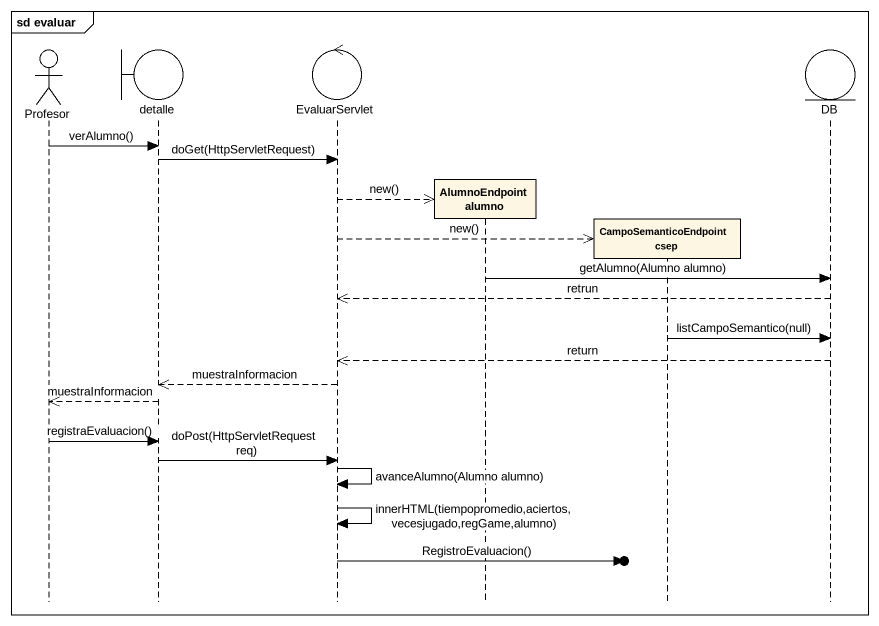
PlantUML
@startuml
mainframe sd evaluar
hide footbox
actor Profesor
boundary detalle
control EvaluarServlet
participant "AlumnoEndpoint alumno" as AlumnoEndpoint_alumno
participant "CampoSemanticoEndpoint csep" as CampoSemanticoEndpoint_csep
entity DB

Profesor -> detalle : verAlumno()
detalle -> EvaluarServlet : doGet(HttpServletRequest)
EvaluarServlet -->> AlumnoEndpoint_alumno ** : new()
EvaluarServlet -->> CampoSemanticoEndpoint_csep ** : new()
AlumnoEndpoint_alumno -> DB : getAlumno(Alumno alumno)
DB -->> EvaluarServlet : retrun
CampoSemanticoEndpoint_csep -> DB : listCampoSemantico(null)
DB -->> EvaluarServlet : return
EvaluarServlet -->> detalle : muestraInformacion
detalle -->> Profesor : muestraInformacion
Profesor -> detalle : registraEvaluacion()
detalle -> EvaluarServlet : doPost(HttpServletRequest req)
EvaluarServlet -> EvaluarServlet : avanceAlumno(Alumno alumno)
EvaluarServlet -> EvaluarServlet : innerHTML(tiempopromedio,aciertos,vecesjugado,regGame,alumno)
EvaluarServlet ->o] : RegistroEvaluacion()
@enduml
